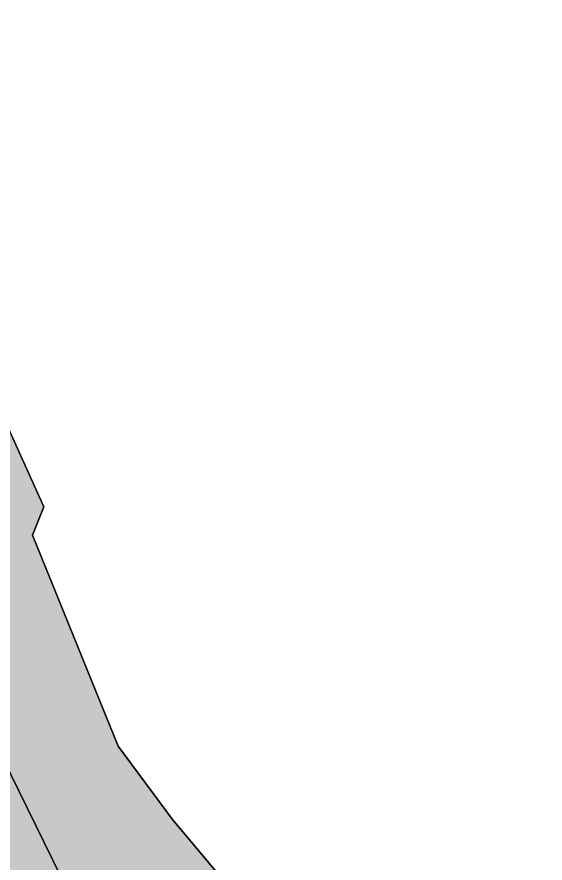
# Model space of a CAD drawing. Header units: inches. Extents: x 405430 to 406183, y 3036701 to 3037756.
# Drawn here: x 405719.8 to 405868, y 3037479.2 to 3037716.6 of the extents above; entities that cross this region are included whole.
import ezdxf

# ---------------------------------------------------------------- set-up
doc = ezdxf.new("R2010")
doc.units = ezdxf.units.IN
doc.header["$MEASUREMENT"] = 0
for name, color, linetype in [('Boundary', 3, 'Continuous'), ('Green Corridor', 61, 'Continuous'), ('Precinct Boundary', 17, 'Continuous'), ('Urban Village-1', 31, 'Continuous')]:
    doc.layers.add(name, color=color, linetype=linetype)

msp = doc.modelspace()

# ---------------------------------------------------------------- hatches: boundary and pattern name
at = {"layer": 'Green Corridor'}
h = msp.add_hatch(color=256, dxfattribs=at)
h.dxf.hatch_style = 1
h.paths.add_polyline_path([(405921.02, 3037390.95), (405928.39, 3037415.33), (405932.83, 3037427.45), (405947.32, 3037453.73), (405956.48, 3037463.46), (405960.95, 3037466.2), (405955.32, 3037466.15), (405944.43, 3037462.93), (405925.16, 3037443.01), (405924.62, 3037437.08), (405910.22, 3037411.97), (405906.9, 3037407.9), (405801.69, 3037445.83), (405763.46, 3037491.44), (405748.26, 3037512.08), (405724.24, 3037571.28), (405727.39, 3037579.19), (405709.01, 3037619.56), (405704.57, 3037638.68), (405699.6, 3037647.23), (405692.66, 3037659.16), (405669.99, 3037688.86), (405657.48, 3037697.67), (405655.9, 3037701.58), (405646.12, 3037704.51), (405634.54, 3037702.85), (405633.29, 3037703.91), (405631.74, 3037716.65), (405624.6, 3037713.36), (405618.73, 3037708.94), (405617.41, 3037707.03), (405634.88, 3037696.41), (405627.6, 3037659.35), (405608.44, 3037662.7, -0.206972), (405597.32, 3037645.6), (405619.57, 3037599.09), (405629.27, 3037614.34), (405633.83, 3037620.83), (405642.07, 3037627.59), (405653.05, 3037632.3), (405656.04, 3037633.09), (405667.93, 3037633.68), (405670.61, 3037632.45), (405688.35, 3037624.29), (405690.92, 3037622.57), (405690.92, 3037622.58), (405693.53, 3037620.83), (405697.78, 3037613.77), (405698.41, 3037607.63), (405695.43, 3037602.92), (405686.91, 3037598.98), (405681.77, 3037598.03), (405671.19, 3037595.2), (405666.43, 3037593.2), (405664.15, 3037592.02), (405662.36, 3037590.68), (405660.86, 3037589.2), (405658.95, 3037586.39), (405657.25, 3037581.19), (405656.25, 3037574.79), (405656.29, 3037574.77), (405655.49, 3037568.97), (405677.82, 3037530.9), (405692.21, 3037539.34), (405705.65, 3037516.45), (405711.29, 3037518.94), (405715.7, 3037508.99), (405715.72, 3037509), (405734.58, 3037470.5), (405719.83, 3037463.25), (405722.51, 3037462.91), (405731.94, 3037459.12), (405734.05, 3037456.58), (405736.46, 3037451.94), (405737.49, 3037447.49), (405737.15, 3037441), (405735.44, 3037436.26), (405733.52, 3037433.23), (405730.01, 3037429.71), (405725.56, 3037427.1, -0.010716), (405724.77, 3037426.78), (405732.7, 3037413.26, -0.117664), (405748.45, 3037415.86), (405750.98, 3037415.49, -0.169339), (405759.72, 3037410.9), (405780.23, 3037427), (405799.06, 3037402.19), (405810.36, 3037388.79), (405825.61, 3037385.61), (405829.15, 3037379.1), (405830.2, 3037377.18), (405835.87, 3037366.75), (405838.08, 3037362.53), (405832.8, 3037359.71), (405836.88, 3037352.06), (405845.75, 3037335.43), (405853, 3037339.3), (405865.04, 3037316.49), (405882.06, 3037327.85), (405892.7, 3037335.15), (405900.78, 3037343.47), (405913.65, 3037366.56)])
at = {"layer": 'Urban Village-1'}
h = msp.add_hatch(color=256, dxfattribs=at)
h.dxf.hatch_style = 1
h.paths.add_polyline_path([(405715.72, 3037509), (405697.93, 3037500.29), (405680.19, 3037491.56), (405664.04, 3037483.65), (405661.74, 3037481.26), (405661.41, 3037477.97), (405663.33, 3037475.11), (405666.21, 3037472.75), (405672.13, 3037466.96), (405675.2, 3037464.76), (405678.59, 3037463.39), (405691.08, 3037469.45), (405701.11, 3037474.39), (405707.17, 3037462.18), (405713.63, 3037463.12), (405717.2, 3037463.36), (405719.83, 3037463.25), (405734.58, 3037470.5)])

# ---------------------------------------------------------------- linework, layer by layer
at = {"layer": 'Boundary', "color": 1, "elevation": -10000}
msp.add_lwpolyline([(405709.01, 3037619.56), (405727.39, 3037579.19), (405724.24, 3037571.28), (405748.26, 3037512.08), (405763.46, 3037491.44), (405801.69, 3037445.83)], dxfattribs=at)
at = {"layer": 'Green Corridor', "color": 4}
for points in [[(405906.9, 3037407.9), (405801.69, 3037445.83), (405763.46, 3037491.44), (405748.26, 3037512.08), (405724.24, 3037571.28), (405727.39, 3037579.19), (405709.01, 3037619.56), (405704.57, 3037638.68), (405699.6, 3037647.23)], [(405715.72, 3037509), (405734.58, 3037470.5)]]:
    msp.add_lwpolyline(points, dxfattribs=at)
at = {"layer": 'Precinct Boundary', "color": 4}
for points in [[(405906.9, 3037407.9), (405801.69, 3037445.83), (405763.46, 3037491.44), (405748.26, 3037512.08), (405724.24, 3037571.28), (405727.39, 3037579.19), (405709.01, 3037619.56), (405704.57, 3037638.68), (405699.6, 3037647.23)], [(405715.72, 3037509), (405734.58, 3037470.5)]]:
    msp.add_lwpolyline(points, dxfattribs=at)
at = {"layer": 'Precinct Boundary', "elevation": -4.52}
msp.add_lwpolyline([(405715.72, 3037509), (405697.93, 3037500.29), (405680.19, 3037491.56), (405664.04, 3037483.65), (405661.74, 3037481.26), (405661.41, 3037477.97), (405663.33, 3037475.11), (405666.21, 3037472.75), (405672.13, 3037466.96), (405675.2, 3037464.76), (405678.59, 3037463.39), (405691.08, 3037469.45), (405701.11, 3037474.39), (405707.17, 3037462.18), (405713.63, 3037463.12), (405717.2, 3037463.36), (405719.83, 3037463.25), (405734.58, 3037470.5), (405715.72, 3037509)], close=True, dxfattribs=at)
msp.add_lwpolyline([(405715.72, 3037509), (405697.93, 3037500.29), (405680.19, 3037491.56), (405664.04, 3037483.65), (405661.74, 3037481.26), (405661.41, 3037477.97), (405663.33, 3037475.11), (405666.21, 3037472.75), (405672.13, 3037466.96), (405675.2, 3037464.76), (405678.59, 3037463.39), (405691.08, 3037469.45), (405701.11, 3037474.39), (405707.17, 3037462.18), (405713.63, 3037463.12), (405717.2, 3037463.36), (405719.83, 3037463.25), (405734.58, 3037470.5), (405715.72, 3037509)], close=True, dxfattribs=at)
at = {"layer": 'Precinct Boundary', "color": 4, "elevation": -4.52}
msp.add_lwpolyline([(405715.72, 3037509), (405697.93, 3037500.29), (405680.19, 3037491.56), (405664.04, 3037483.65), (405661.74, 3037481.26), (405661.41, 3037477.97), (405663.33, 3037475.11), (405666.21, 3037472.75), (405672.13, 3037466.96), (405675.2, 3037464.76), (405678.59, 3037463.39), (405691.08, 3037469.45), (405701.11, 3037474.39), (405707.17, 3037462.18), (405713.63, 3037463.12), (405717.2, 3037463.36), (405719.83, 3037463.25), (405734.58, 3037470.5), (405715.72, 3037509)], close=True, dxfattribs=at)
msp.add_lwpolyline([(405715.72, 3037509), (405697.93, 3037500.29), (405680.19, 3037491.56), (405664.04, 3037483.65), (405661.74, 3037481.26), (405661.41, 3037477.97), (405663.33, 3037475.11), (405666.21, 3037472.75), (405672.13, 3037466.96), (405675.2, 3037464.76), (405678.59, 3037463.39), (405691.08, 3037469.45), (405701.11, 3037474.39), (405707.17, 3037462.18), (405713.63, 3037463.12), (405717.2, 3037463.36), (405719.83, 3037463.25), (405734.58, 3037470.5), (405715.72, 3037509)], close=True, dxfattribs=at)

doc.saveas('drawing.dxf')
